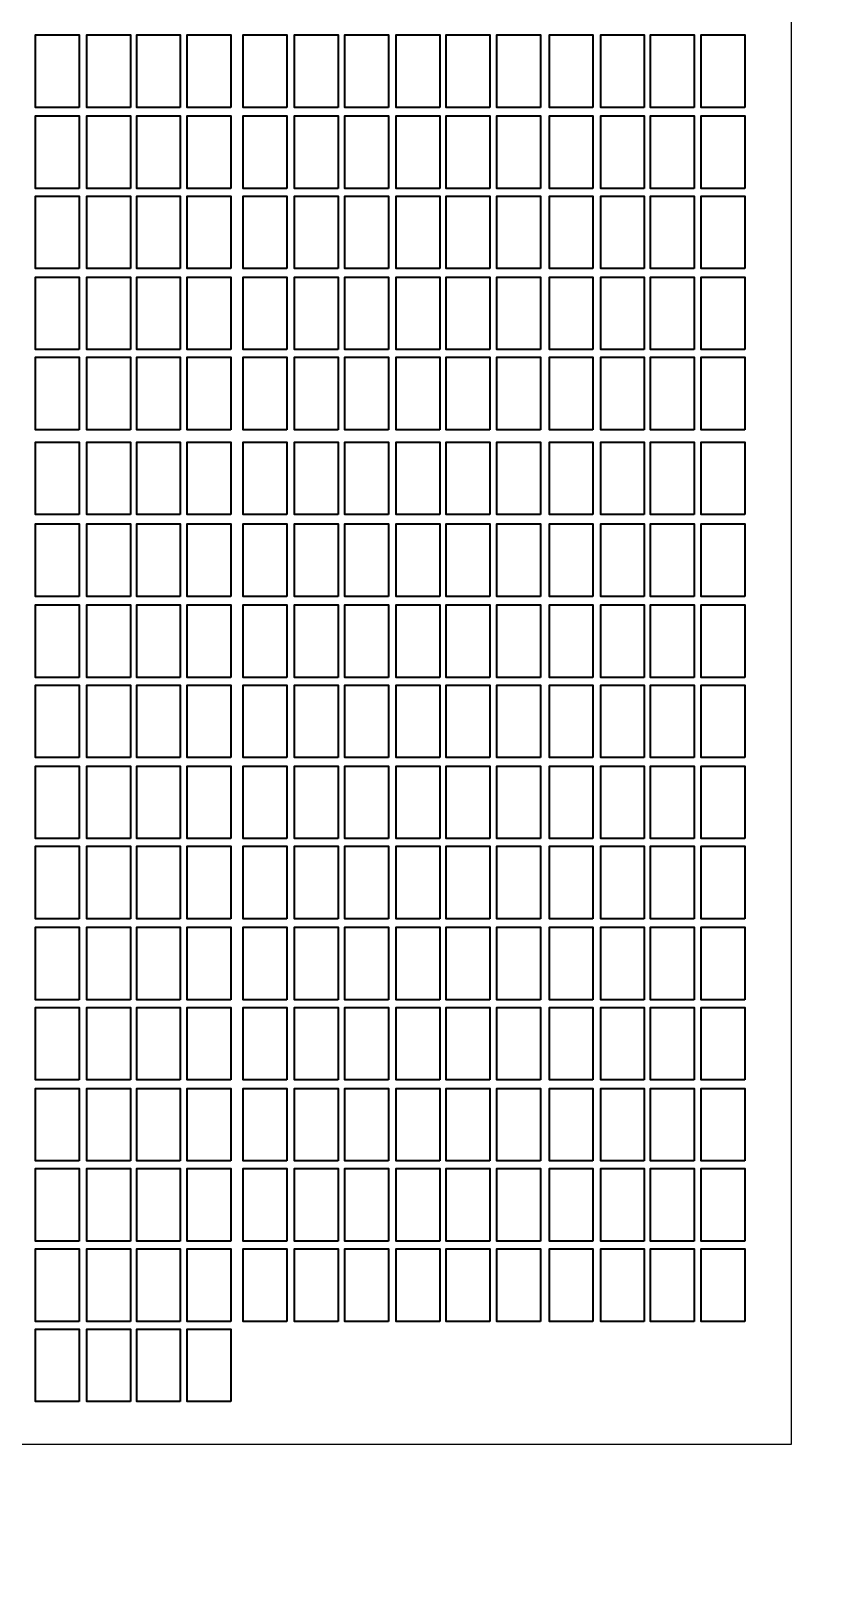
# Model space of a CAD drawing. Header units: metres. Extents: x 256329 to 886268, y -249371 to 355.
# Drawn here: x 284247.6 to 284302, y -1363.9 to -1256.5 of the extents above; entities that cross this region are included whole.
import ezdxf

# ---------------------------------------------------------------- set-up
doc = ezdxf.new("R2010")
doc.units = ezdxf.units.M
doc.header["$MEASUREMENT"] = 0
doc.linetypes.add('CONTINULUS', pattern=[0])
doc.layers.get('0').update_dxf_attribs({"lineweight": 18})
doc.layers.add('PARKING_UNIT', color=7, linetype='Continuous')

msp = doc.modelspace()

# ---------------------------------------------------------------- linework, layer by layer
msp.add_lwpolyline([(283932.142067, -896.325846), (284300.184425, -896.325846), (284300.184425, -1354.365052), (283932.142067, -1354.365052)], close=True)
at = {"layer": 'PARKING_UNIT', "color": 3, "linetype": 'CONTINULUS', "ltscale": 0.05}
for points in [[(284250.892392, -1261.804019), (284247.872392, -1261.804019), (284247.872392, -1256.784019), (284250.892392, -1256.784019), (284250.892392, -1261.804019)], [(284254.447109, -1261.804019), (284251.427109, -1261.804019), (284251.427109, -1256.784019), (284254.447109, -1256.784019), (284254.447109, -1261.804019)], [(284257.896014, -1261.804019), (284254.876014, -1261.804019), (284254.876014, -1256.784019), (284257.896014, -1256.784019), (284257.896014, -1261.804019)], [(284261.397825, -1261.804019), (284258.377825, -1261.804019), (284258.377825, -1256.784019), (284261.397825, -1256.784019), (284261.397825, -1261.804019)], [(284265.267076, -1261.804019), (284262.247076, -1261.804019), (284262.247076, -1256.784019), (284265.267076, -1256.784019), (284265.267076, -1261.804019)], [(284268.821793, -1261.804019), (284265.801793, -1261.804019), (284265.801793, -1256.784019), (284268.821793, -1256.784019), (284268.821793, -1261.804019)], [(284272.317728, -1261.804019), (284269.297728, -1261.804019), (284269.297728, -1256.784019), (284272.317728, -1256.784019), (284272.317728, -1261.804019)], [(284275.872445, -1261.804019), (284272.852445, -1261.804019), (284272.852445, -1256.784019), (284275.872445, -1256.784019), (284275.872445, -1261.804019)], [(284279.32135, -1261.804019), (284276.30135, -1261.804019), (284276.30135, -1256.784019), (284279.32135, -1256.784019), (284279.32135, -1261.804019)], [(284282.823161, -1261.804019), (284279.803161, -1261.804019), (284279.803161, -1256.784019), (284282.823161, -1256.784019), (284282.823161, -1261.804019)], [(284286.467992, -1261.804019), (284283.447992, -1261.804019), (284283.447992, -1256.784019), (284286.467992, -1256.784019), (284286.467992, -1261.804019)], [(284290.022709, -1261.804019), (284287.002709, -1261.804019), (284287.002709, -1256.784019), (284290.022709, -1256.784019), (284290.022709, -1261.804019)], [(284293.471614, -1261.804019), (284290.451614, -1261.804019), (284290.451614, -1256.784019), (284293.471614, -1256.784019), (284293.471614, -1261.804019)], [(284296.973425, -1261.804019), (284293.953425, -1261.804019), (284293.953425, -1256.784019), (284296.973425, -1256.784019), (284296.973425, -1261.804019)], [(284250.892392, -1267.409914), (284247.872392, -1267.409914), (284247.872392, -1262.389914), (284250.892392, -1262.389914), (284250.892392, -1267.409914)], [(284254.447109, -1267.409914), (284251.427109, -1267.409914), (284251.427109, -1262.389914), (284254.447109, -1262.389914), (284254.447109, -1267.409914)], [(284257.896014, -1267.409914), (284254.876014, -1267.409914), (284254.876014, -1262.389914), (284257.896014, -1262.389914), (284257.896014, -1267.409914)], [(284261.397825, -1267.409914), (284258.377825, -1267.409914), (284258.377825, -1262.389914), (284261.397825, -1262.389914), (284261.397825, -1267.409914)], [(284265.267076, -1267.409914), (284262.247076, -1267.409914), (284262.247076, -1262.389914), (284265.267076, -1262.389914), (284265.267076, -1267.409914)], [(284268.821793, -1267.409914), (284265.801793, -1267.409914), (284265.801793, -1262.389914), (284268.821793, -1262.389914), (284268.821793, -1267.409914)], [(284272.317728, -1267.409914), (284269.297728, -1267.409914), (284269.297728, -1262.389914), (284272.317728, -1262.389914), (284272.317728, -1267.409914)], [(284275.872445, -1267.409914), (284272.852445, -1267.409914), (284272.852445, -1262.389914), (284275.872445, -1262.389914), (284275.872445, -1267.409914)], [(284279.32135, -1267.409914), (284276.30135, -1267.409914), (284276.30135, -1262.389914), (284279.32135, -1262.389914), (284279.32135, -1267.409914)], [(284282.823161, -1267.409914), (284279.803161, -1267.409914), (284279.803161, -1262.389914), (284282.823161, -1262.389914), (284282.823161, -1267.409914)], [(284286.467992, -1267.409914), (284283.447992, -1267.409914), (284283.447992, -1262.389914), (284286.467992, -1262.389914), (284286.467992, -1267.409914)], [(284290.022709, -1267.409914), (284287.002709, -1267.409914), (284287.002709, -1262.389914), (284290.022709, -1262.389914), (284290.022709, -1267.409914)], [(284293.471614, -1267.409914), (284290.451614, -1267.409914), (284290.451614, -1262.389914), (284293.471614, -1262.389914), (284293.471614, -1267.409914)], [(284296.973425, -1267.409914), (284293.953425, -1267.409914), (284293.953425, -1262.389914), (284296.973425, -1262.389914), (284296.973425, -1267.409914)], [(284250.892392, -1272.962918), (284247.872392, -1272.962918), (284247.872392, -1267.942918), (284250.892392, -1267.942918), (284250.892392, -1272.962918)], [(284254.447109, -1272.962918), (284251.427109, -1272.962918), (284251.427109, -1267.942918), (284254.447109, -1267.942918), (284254.447109, -1272.962918)], [(284257.896014, -1272.962918), (284254.876014, -1272.962918), (284254.876014, -1267.942918), (284257.896014, -1267.942918), (284257.896014, -1272.962918)], [(284261.397825, -1272.962918), (284258.377825, -1272.962918), (284258.377825, -1267.942918), (284261.397825, -1267.942918), (284261.397825, -1272.962918)], [(284265.267076, -1272.962918), (284262.247076, -1272.962918), (284262.247076, -1267.942918), (284265.267076, -1267.942918), (284265.267076, -1272.962918)], [(284268.821793, -1272.962918), (284265.801793, -1272.962918), (284265.801793, -1267.942918), (284268.821793, -1267.942918), (284268.821793, -1272.962918)], [(284272.317728, -1272.962918), (284269.297728, -1272.962918), (284269.297728, -1267.942918), (284272.317728, -1267.942918), (284272.317728, -1272.962918)], [(284275.872445, -1272.962918), (284272.852445, -1272.962918), (284272.852445, -1267.942918), (284275.872445, -1267.942918), (284275.872445, -1272.962918)], [(284279.32135, -1272.962918), (284276.30135, -1272.962918), (284276.30135, -1267.942918), (284279.32135, -1267.942918), (284279.32135, -1272.962918)], [(284282.823161, -1272.962918), (284279.803161, -1272.962918), (284279.803161, -1267.942918), (284282.823161, -1267.942918), (284282.823161, -1272.962918)], [(284286.467992, -1272.962918), (284283.447992, -1272.962918), (284283.447992, -1267.942918), (284286.467992, -1267.942918), (284286.467992, -1272.962918)], [(284290.022709, -1272.962918), (284287.002709, -1272.962918), (284287.002709, -1267.942918), (284290.022709, -1267.942918), (284290.022709, -1272.962918)], [(284293.471614, -1272.962918), (284290.451614, -1272.962918), (284290.451614, -1267.942918), (284293.471614, -1267.942918), (284293.471614, -1272.962918)], [(284296.973425, -1272.962918), (284293.953425, -1272.962918), (284293.953425, -1267.942918), (284296.973425, -1267.942918), (284296.973425, -1272.962918)], [(284250.892392, -1278.568813), (284247.872392, -1278.568813), (284247.872392, -1273.548813), (284250.892392, -1273.548813), (284250.892392, -1278.568813)], [(284254.447109, -1278.568813), (284251.427109, -1278.568813), (284251.427109, -1273.548813), (284254.447109, -1273.548813), (284254.447109, -1278.568813)], [(284257.896014, -1278.568813), (284254.876014, -1278.568813), (284254.876014, -1273.548813), (284257.896014, -1273.548813), (284257.896014, -1278.568813)], [(284261.397825, -1278.568813), (284258.377825, -1278.568813), (284258.377825, -1273.548813), (284261.397825, -1273.548813), (284261.397825, -1278.568813)], [(284265.267076, -1278.568813), (284262.247076, -1278.568813), (284262.247076, -1273.548813), (284265.267076, -1273.548813), (284265.267076, -1278.568813)], [(284268.821793, -1278.568813), (284265.801793, -1278.568813), (284265.801793, -1273.548813), (284268.821793, -1273.548813), (284268.821793, -1278.568813)], [(284272.317728, -1278.568813), (284269.297728, -1278.568813), (284269.297728, -1273.548813), (284272.317728, -1273.548813), (284272.317728, -1278.568813)], [(284275.872445, -1278.568813), (284272.852445, -1278.568813), (284272.852445, -1273.548813), (284275.872445, -1273.548813), (284275.872445, -1278.568813)], [(284279.32135, -1278.568813), (284276.30135, -1278.568813), (284276.30135, -1273.548813), (284279.32135, -1273.548813), (284279.32135, -1278.568813)], [(284282.823161, -1278.568813), (284279.803161, -1278.568813), (284279.803161, -1273.548813), (284282.823161, -1273.548813), (284282.823161, -1278.568813)], [(284286.467992, -1278.568813), (284283.447992, -1278.568813), (284283.447992, -1273.548813), (284286.467992, -1273.548813), (284286.467992, -1278.568813)], [(284290.022709, -1278.568813), (284287.002709, -1278.568813), (284287.002709, -1273.548813), (284290.022709, -1273.548813), (284290.022709, -1278.568813)], [(284293.471614, -1278.568813), (284290.451614, -1278.568813), (284290.451614, -1273.548813), (284293.471614, -1273.548813), (284293.471614, -1278.568813)], [(284296.973425, -1278.568813), (284293.953425, -1278.568813), (284293.953425, -1273.548813), (284296.973425, -1273.548813), (284296.973425, -1278.568813)], [(284250.892392, -1284.121817), (284247.872392, -1284.121817), (284247.872392, -1279.101817), (284250.892392, -1279.101817), (284250.892392, -1284.121817)], [(284254.447109, -1284.121817), (284251.427109, -1284.121817), (284251.427109, -1279.101817), (284254.447109, -1279.101817), (284254.447109, -1284.121817)], [(284257.896014, -1284.121817), (284254.876014, -1284.121817), (284254.876014, -1279.101817), (284257.896014, -1279.101817), (284257.896014, -1284.121817)], [(284261.397825, -1284.121817), (284258.377825, -1284.121817), (284258.377825, -1279.101817), (284261.397825, -1279.101817), (284261.397825, -1284.121817)], [(284265.267076, -1284.121817), (284262.247076, -1284.121817), (284262.247076, -1279.101817), (284265.267076, -1279.101817), (284265.267076, -1284.121817)], [(284268.821793, -1284.121817), (284265.801793, -1284.121817), (284265.801793, -1279.101817), (284268.821793, -1279.101817), (284268.821793, -1284.121817)], [(284272.317728, -1284.121817), (284269.297728, -1284.121817), (284269.297728, -1279.101817), (284272.317728, -1279.101817), (284272.317728, -1284.121817)], [(284275.872445, -1284.121817), (284272.852445, -1284.121817), (284272.852445, -1279.101817), (284275.872445, -1279.101817), (284275.872445, -1284.121817)], [(284279.32135, -1284.121817), (284276.30135, -1284.121817), (284276.30135, -1279.101817), (284279.32135, -1279.101817), (284279.32135, -1284.121817)], [(284282.823161, -1284.121817), (284279.803161, -1284.121817), (284279.803161, -1279.101817), (284282.823161, -1279.101817), (284282.823161, -1284.121817)], [(284286.467992, -1284.121817), (284283.447992, -1284.121817), (284283.447992, -1279.101817), (284286.467992, -1279.101817), (284286.467992, -1284.121817)], [(284290.022709, -1284.121817), (284287.002709, -1284.121817), (284287.002709, -1279.101817), (284290.022709, -1279.101817), (284290.022709, -1284.121817)], [(284293.471614, -1284.121817), (284290.451614, -1284.121817), (284290.451614, -1279.101817), (284293.471614, -1279.101817), (284293.471614, -1284.121817)], [(284296.973425, -1284.121817), (284293.953425, -1284.121817), (284293.953425, -1279.101817), (284296.973425, -1279.101817), (284296.973425, -1284.121817)], [(284250.892392, -1289.989189), (284247.872392, -1289.989189), (284247.872392, -1284.969189), (284250.892392, -1284.969189), (284250.892392, -1289.989189)], [(284254.447109, -1289.989189), (284251.427109, -1289.989189), (284251.427109, -1284.969189), (284254.447109, -1284.969189), (284254.447109, -1289.989189)], [(284257.896014, -1289.989189), (284254.876014, -1289.989189), (284254.876014, -1284.969189), (284257.896014, -1284.969189), (284257.896014, -1289.989189)], [(284261.397825, -1289.989189), (284258.377825, -1289.989189), (284258.377825, -1284.969189), (284261.397825, -1284.969189), (284261.397825, -1289.989189)], [(284265.267076, -1289.989189), (284262.247076, -1289.989189), (284262.247076, -1284.969189), (284265.267076, -1284.969189), (284265.267076, -1289.989189)], [(284268.821793, -1289.989189), (284265.801793, -1289.989189), (284265.801793, -1284.969189), (284268.821793, -1284.969189), (284268.821793, -1289.989189)], [(284272.317728, -1289.989189), (284269.297728, -1289.989189), (284269.297728, -1284.969189), (284272.317728, -1284.969189), (284272.317728, -1289.989189)], [(284275.872445, -1289.989189), (284272.852445, -1289.989189), (284272.852445, -1284.969189), (284275.872445, -1284.969189), (284275.872445, -1289.989189)], [(284279.32135, -1289.989189), (284276.30135, -1289.989189), (284276.30135, -1284.969189), (284279.32135, -1284.969189), (284279.32135, -1289.989189)], [(284282.823161, -1289.989189), (284279.803161, -1289.989189), (284279.803161, -1284.969189), (284282.823161, -1284.969189), (284282.823161, -1289.989189)], [(284286.467992, -1289.989189), (284283.447992, -1289.989189), (284283.447992, -1284.969189), (284286.467992, -1284.969189), (284286.467992, -1289.989189)], [(284290.022709, -1289.989189), (284287.002709, -1289.989189), (284287.002709, -1284.969189), (284290.022709, -1284.969189), (284290.022709, -1289.989189)], [(284293.471614, -1289.989189), (284290.451614, -1289.989189), (284290.451614, -1284.969189), (284293.471614, -1284.969189), (284293.471614, -1289.989189)], [(284296.973425, -1289.989189), (284293.953425, -1289.989189), (284293.953425, -1284.969189), (284296.973425, -1284.969189), (284296.973425, -1289.989189)], [(284250.892392, -1295.658924), (284247.872392, -1295.658924), (284247.872392, -1290.638924), (284250.892392, -1290.638924), (284250.892392, -1295.658924)], [(284254.447109, -1295.658924), (284251.427109, -1295.658924), (284251.427109, -1290.638924), (284254.447109, -1290.638924), (284254.447109, -1295.658924)], [(284257.896014, -1295.658924), (284254.876014, -1295.658924), (284254.876014, -1290.638924), (284257.896014, -1290.638924), (284257.896014, -1295.658924)], [(284261.397825, -1295.658924), (284258.377825, -1295.658924), (284258.377825, -1290.638924), (284261.397825, -1290.638924), (284261.397825, -1295.658924)], [(284265.267076, -1295.658924), (284262.247076, -1295.658924), (284262.247076, -1290.638924), (284265.267076, -1290.638924), (284265.267076, -1295.658924)], [(284268.821793, -1295.658924), (284265.801793, -1295.658924), (284265.801793, -1290.638924), (284268.821793, -1290.638924), (284268.821793, -1295.658924)], [(284272.317728, -1295.658924), (284269.297728, -1295.658924), (284269.297728, -1290.638924), (284272.317728, -1290.638924), (284272.317728, -1295.658924)], [(284275.872445, -1295.658924), (284272.852445, -1295.658924), (284272.852445, -1290.638924), (284275.872445, -1290.638924), (284275.872445, -1295.658924)], [(284279.32135, -1295.658924), (284276.30135, -1295.658924), (284276.30135, -1290.638924), (284279.32135, -1290.638924), (284279.32135, -1295.658924)], [(284282.823161, -1295.658924), (284279.803161, -1295.658924), (284279.803161, -1290.638924), (284282.823161, -1290.638924), (284282.823161, -1295.658924)], [(284286.467992, -1295.658924), (284283.447992, -1295.658924), (284283.447992, -1290.638924), (284286.467992, -1290.638924), (284286.467992, -1295.658924)], [(284290.022709, -1295.658924), (284287.002709, -1295.658924), (284287.002709, -1290.638924), (284290.022709, -1290.638924), (284290.022709, -1295.658924)], [(284293.471614, -1295.658924), (284290.451614, -1295.658924), (284290.451614, -1290.638924), (284293.471614, -1290.638924), (284293.471614, -1295.658924)], [(284296.973425, -1295.658924), (284293.953425, -1295.658924), (284293.953425, -1290.638924), (284296.973425, -1290.638924), (284296.973425, -1295.658924)], [(284250.892392, -1301.264819), (284247.872392, -1301.264819), (284247.872392, -1296.244819), (284250.892392, -1296.244819), (284250.892392, -1301.264819)], [(284254.447109, -1301.264819), (284251.427109, -1301.264819), (284251.427109, -1296.244819), (284254.447109, -1296.244819), (284254.447109, -1301.264819)], [(284257.896014, -1301.264819), (284254.876014, -1301.264819), (284254.876014, -1296.244819), (284257.896014, -1296.244819), (284257.896014, -1301.264819)], [(284261.397825, -1301.264819), (284258.377825, -1301.264819), (284258.377825, -1296.244819), (284261.397825, -1296.244819), (284261.397825, -1301.264819)], [(284265.267076, -1301.264819), (284262.247076, -1301.264819), (284262.247076, -1296.244819), (284265.267076, -1296.244819), (284265.267076, -1301.264819)], [(284268.821793, -1301.264819), (284265.801793, -1301.264819), (284265.801793, -1296.244819), (284268.821793, -1296.244819), (284268.821793, -1301.264819)], [(284272.317728, -1301.264819), (284269.297728, -1301.264819), (284269.297728, -1296.244819), (284272.317728, -1296.244819), (284272.317728, -1301.264819)], [(284275.872445, -1301.264819), (284272.852445, -1301.264819), (284272.852445, -1296.244819), (284275.872445, -1296.244819), (284275.872445, -1301.264819)], [(284279.32135, -1301.264819), (284276.30135, -1301.264819), (284276.30135, -1296.244819), (284279.32135, -1296.244819), (284279.32135, -1301.264819)], [(284282.823161, -1301.264819), (284279.803161, -1301.264819), (284279.803161, -1296.244819), (284282.823161, -1296.244819), (284282.823161, -1301.264819)], [(284286.467992, -1301.264819), (284283.447992, -1301.264819), (284283.447992, -1296.244819), (284286.467992, -1296.244819), (284286.467992, -1301.264819)], [(284290.022709, -1301.264819), (284287.002709, -1301.264819), (284287.002709, -1296.244819), (284290.022709, -1296.244819), (284290.022709, -1301.264819)], [(284293.471614, -1301.264819), (284290.451614, -1301.264819), (284290.451614, -1296.244819), (284293.471614, -1296.244819), (284293.471614, -1301.264819)], [(284296.973425, -1301.264819), (284293.953425, -1301.264819), (284293.953425, -1296.244819), (284296.973425, -1296.244819), (284296.973425, -1301.264819)], [(284250.892392, -1306.817823), (284247.872392, -1306.817823), (284247.872392, -1301.797823), (284250.892392, -1301.797823), (284250.892392, -1306.817823)], [(284254.447109, -1306.817823), (284251.427109, -1306.817823), (284251.427109, -1301.797823), (284254.447109, -1301.797823), (284254.447109, -1306.817823)], [(284257.896014, -1306.817823), (284254.876014, -1306.817823), (284254.876014, -1301.797823), (284257.896014, -1301.797823), (284257.896014, -1306.817823)], [(284261.397825, -1306.817823), (284258.377825, -1306.817823), (284258.377825, -1301.797823), (284261.397825, -1301.797823), (284261.397825, -1306.817823)], [(284265.267076, -1306.817823), (284262.247076, -1306.817823), (284262.247076, -1301.797823), (284265.267076, -1301.797823), (284265.267076, -1306.817823)], [(284268.821793, -1306.817823), (284265.801793, -1306.817823), (284265.801793, -1301.797823), (284268.821793, -1301.797823), (284268.821793, -1306.817823)], [(284272.317728, -1306.817823), (284269.297728, -1306.817823), (284269.297728, -1301.797823), (284272.317728, -1301.797823), (284272.317728, -1306.817823)], [(284275.872445, -1306.817823), (284272.852445, -1306.817823), (284272.852445, -1301.797823), (284275.872445, -1301.797823), (284275.872445, -1306.817823)], [(284279.32135, -1306.817823), (284276.30135, -1306.817823), (284276.30135, -1301.797823), (284279.32135, -1301.797823), (284279.32135, -1306.817823)], [(284282.823161, -1306.817823), (284279.803161, -1306.817823), (284279.803161, -1301.797823), (284282.823161, -1301.797823), (284282.823161, -1306.817823)], [(284286.467992, -1306.817823), (284283.447992, -1306.817823), (284283.447992, -1301.797823), (284286.467992, -1301.797823), (284286.467992, -1306.817823)], [(284290.022709, -1306.817823), (284287.002709, -1306.817823), (284287.002709, -1301.797823), (284290.022709, -1301.797823), (284290.022709, -1306.817823)], [(284293.471614, -1306.817823), (284290.451614, -1306.817823), (284290.451614, -1301.797823), (284293.471614, -1301.797823), (284293.471614, -1306.817823)], [(284296.973425, -1306.817823), (284293.953425, -1306.817823), (284293.953425, -1301.797823), (284296.973425, -1301.797823), (284296.973425, -1306.817823)], [(284250.892392, -1312.423718), (284247.872392, -1312.423718), (284247.872392, -1307.403718), (284250.892392, -1307.403718), (284250.892392, -1312.423718)], [(284254.447109, -1312.423718), (284251.427109, -1312.423718), (284251.427109, -1307.403718), (284254.447109, -1307.403718), (284254.447109, -1312.423718)], [(284257.896014, -1312.423718), (284254.876014, -1312.423718), (284254.876014, -1307.403718), (284257.896014, -1307.403718), (284257.896014, -1312.423718)], [(284261.397825, -1312.423718), (284258.377825, -1312.423718), (284258.377825, -1307.403718), (284261.397825, -1307.403718), (284261.397825, -1312.423718)], [(284265.267076, -1312.423718), (284262.247076, -1312.423718), (284262.247076, -1307.403718), (284265.267076, -1307.403718), (284265.267076, -1312.423718)], [(284268.821793, -1312.423718), (284265.801793, -1312.423718), (284265.801793, -1307.403718), (284268.821793, -1307.403718), (284268.821793, -1312.423718)], [(284272.317728, -1312.423718), (284269.297728, -1312.423718), (284269.297728, -1307.403718), (284272.317728, -1307.403718), (284272.317728, -1312.423718)], [(284275.872445, -1312.423718), (284272.852445, -1312.423718), (284272.852445, -1307.403718), (284275.872445, -1307.403718), (284275.872445, -1312.423718)], [(284279.32135, -1312.423718), (284276.30135, -1312.423718), (284276.30135, -1307.403718), (284279.32135, -1307.403718), (284279.32135, -1312.423718)], [(284282.823161, -1312.423718), (284279.803161, -1312.423718), (284279.803161, -1307.403718), (284282.823161, -1307.403718), (284282.823161, -1312.423718)], [(284286.467992, -1312.423718), (284283.447992, -1312.423718), (284283.447992, -1307.403718), (284286.467992, -1307.403718), (284286.467992, -1312.423718)], [(284290.022709, -1312.423718), (284287.002709, -1312.423718), (284287.002709, -1307.403718), (284290.022709, -1307.403718), (284290.022709, -1312.423718)], [(284293.471614, -1312.423718), (284290.451614, -1312.423718), (284290.451614, -1307.403718), (284293.471614, -1307.403718), (284293.471614, -1312.423718)], [(284296.973425, -1312.423718), (284293.953425, -1312.423718), (284293.953425, -1307.403718), (284296.973425, -1307.403718), (284296.973425, -1312.423718)], [(284250.892392, -1317.976722), (284247.872392, -1317.976722), (284247.872392, -1312.956722), (284250.892392, -1312.956722), (284250.892392, -1317.976722)], [(284254.447109, -1317.976722), (284251.427109, -1317.976722), (284251.427109, -1312.956722), (284254.447109, -1312.956722), (284254.447109, -1317.976722)], [(284257.896014, -1317.976722), (284254.876014, -1317.976722), (284254.876014, -1312.956722), (284257.896014, -1312.956722), (284257.896014, -1317.976722)], [(284261.397825, -1317.976722), (284258.377825, -1317.976722), (284258.377825, -1312.956722), (284261.397825, -1312.956722), (284261.397825, -1317.976722)], [(284265.267076, -1317.976722), (284262.247076, -1317.976722), (284262.247076, -1312.956722), (284265.267076, -1312.956722), (284265.267076, -1317.976722)], [(284268.821793, -1317.976722), (284265.801793, -1317.976722), (284265.801793, -1312.956722), (284268.821793, -1312.956722), (284268.821793, -1317.976722)], [(284272.317728, -1317.976722), (284269.297728, -1317.976722), (284269.297728, -1312.956722), (284272.317728, -1312.956722), (284272.317728, -1317.976722)], [(284275.872445, -1317.976722), (284272.852445, -1317.976722), (284272.852445, -1312.956722), (284275.872445, -1312.956722), (284275.872445, -1317.976722)], [(284279.32135, -1317.976722), (284276.30135, -1317.976722), (284276.30135, -1312.956722), (284279.32135, -1312.956722), (284279.32135, -1317.976722)], [(284282.823161, -1317.976722), (284279.803161, -1317.976722), (284279.803161, -1312.956722), (284282.823161, -1312.956722), (284282.823161, -1317.976722)], [(284286.467992, -1317.976722), (284283.447992, -1317.976722), (284283.447992, -1312.956722), (284286.467992, -1312.956722), (284286.467992, -1317.976722)], [(284290.022709, -1317.976722), (284287.002709, -1317.976722), (284287.002709, -1312.956722), (284290.022709, -1312.956722), (284290.022709, -1317.976722)], [(284293.471614, -1317.976722), (284290.451614, -1317.976722), (284290.451614, -1312.956722), (284293.471614, -1312.956722), (284293.471614, -1317.976722)], [(284296.973425, -1317.976722), (284293.953425, -1317.976722), (284293.953425, -1312.956722), (284296.973425, -1312.956722), (284296.973425, -1317.976722)], [(284250.892392, -1323.582616), (284247.872392, -1323.582616), (284247.872392, -1318.562616), (284250.892392, -1318.562616), (284250.892392, -1323.582616)], [(284254.447109, -1323.582616), (284251.427109, -1323.582616), (284251.427109, -1318.562616), (284254.447109, -1318.562616), (284254.447109, -1323.582616)], [(284257.896014, -1323.582616), (284254.876014, -1323.582616), (284254.876014, -1318.562616), (284257.896014, -1318.562616), (284257.896014, -1323.582616)], [(284261.397825, -1323.582616), (284258.377825, -1323.582616), (284258.377825, -1318.562616), (284261.397825, -1318.562616), (284261.397825, -1323.582616)], [(284265.267076, -1323.582616), (284262.247076, -1323.582616), (284262.247076, -1318.562616), (284265.267076, -1318.562616), (284265.267076, -1323.582616)], [(284268.821793, -1323.582616), (284265.801793, -1323.582616), (284265.801793, -1318.562616), (284268.821793, -1318.562616), (284268.821793, -1323.582616)], [(284272.317728, -1323.582616), (284269.297728, -1323.582616), (284269.297728, -1318.562616), (284272.317728, -1318.562616), (284272.317728, -1323.582616)], [(284275.872445, -1323.582616), (284272.852445, -1323.582616), (284272.852445, -1318.562616), (284275.872445, -1318.562616), (284275.872445, -1323.582616)], [(284279.32135, -1323.582616), (284276.30135, -1323.582616), (284276.30135, -1318.562616), (284279.32135, -1318.562616), (284279.32135, -1323.582616)], [(284282.823161, -1323.582616), (284279.803161, -1323.582616), (284279.803161, -1318.562616), (284282.823161, -1318.562616), (284282.823161, -1323.582616)], [(284286.467992, -1323.582616), (284283.447992, -1323.582616), (284283.447992, -1318.562616), (284286.467992, -1318.562616), (284286.467992, -1323.582616)], [(284290.022709, -1323.582616), (284287.002709, -1323.582616), (284287.002709, -1318.562616), (284290.022709, -1318.562616), (284290.022709, -1323.582616)], [(284293.471614, -1323.582616), (284290.451614, -1323.582616), (284290.451614, -1318.562616), (284293.471614, -1318.562616), (284293.471614, -1323.582616)], [(284296.973425, -1323.582616), (284293.953425, -1323.582616), (284293.953425, -1318.562616), (284296.973425, -1318.562616), (284296.973425, -1323.582616)], [(284250.892392, -1329.13562), (284247.872392, -1329.13562), (284247.872392, -1324.11562), (284250.892392, -1324.11562), (284250.892392, -1329.13562)], [(284254.447109, -1329.13562), (284251.427109, -1329.13562), (284251.427109, -1324.11562), (284254.447109, -1324.11562), (284254.447109, -1329.13562)], [(284257.896014, -1329.13562), (284254.876014, -1329.13562), (284254.876014, -1324.11562), (284257.896014, -1324.11562), (284257.896014, -1329.13562)], [(284261.397825, -1329.13562), (284258.377825, -1329.13562), (284258.377825, -1324.11562), (284261.397825, -1324.11562), (284261.397825, -1329.13562)], [(284265.267076, -1329.13562), (284262.247076, -1329.13562), (284262.247076, -1324.11562), (284265.267076, -1324.11562), (284265.267076, -1329.13562)], [(284268.821793, -1329.13562), (284265.801793, -1329.13562), (284265.801793, -1324.11562), (284268.821793, -1324.11562), (284268.821793, -1329.13562)], [(284272.317728, -1329.13562), (284269.297728, -1329.13562), (284269.297728, -1324.11562), (284272.317728, -1324.11562), (284272.317728, -1329.13562)], [(284275.872445, -1329.13562), (284272.852445, -1329.13562), (284272.852445, -1324.11562), (284275.872445, -1324.11562), (284275.872445, -1329.13562)], [(284279.32135, -1329.13562), (284276.30135, -1329.13562), (284276.30135, -1324.11562), (284279.32135, -1324.11562), (284279.32135, -1329.13562)], [(284282.823161, -1329.13562), (284279.803161, -1329.13562), (284279.803161, -1324.11562), (284282.823161, -1324.11562), (284282.823161, -1329.13562)], [(284286.467992, -1329.13562), (284283.447992, -1329.13562), (284283.447992, -1324.11562), (284286.467992, -1324.11562), (284286.467992, -1329.13562)], [(284290.022709, -1329.13562), (284287.002709, -1329.13562), (284287.002709, -1324.11562), (284290.022709, -1324.11562), (284290.022709, -1329.13562)], [(284293.471614, -1329.13562), (284290.451614, -1329.13562), (284290.451614, -1324.11562), (284293.471614, -1324.11562), (284293.471614, -1329.13562)], [(284296.973425, -1329.13562), (284293.953425, -1329.13562), (284293.953425, -1324.11562), (284296.973425, -1324.11562), (284296.973425, -1329.13562)], [(284250.892392, -1334.741515), (284247.872392, -1334.741515), (284247.872392, -1329.721515), (284250.892392, -1329.721515), (284250.892392, -1334.741515)], [(284254.447109, -1334.741515), (284251.427109, -1334.741515), (284251.427109, -1329.721515), (284254.447109, -1329.721515), (284254.447109, -1334.741515)], [(284257.896014, -1334.741515), (284254.876014, -1334.741515), (284254.876014, -1329.721515), (284257.896014, -1329.721515), (284257.896014, -1334.741515)], [(284261.397825, -1334.741515), (284258.377825, -1334.741515), (284258.377825, -1329.721515), (284261.397825, -1329.721515), (284261.397825, -1334.741515)], [(284265.267076, -1334.741515), (284262.247076, -1334.741515), (284262.247076, -1329.721515), (284265.267076, -1329.721515), (284265.267076, -1334.741515)], [(284268.821793, -1334.741515), (284265.801793, -1334.741515), (284265.801793, -1329.721515), (284268.821793, -1329.721515), (284268.821793, -1334.741515)], [(284272.317728, -1334.741515), (284269.297728, -1334.741515), (284269.297728, -1329.721515), (284272.317728, -1329.721515), (284272.317728, -1334.741515)], [(284275.872445, -1334.741515), (284272.852445, -1334.741515), (284272.852445, -1329.721515), (284275.872445, -1329.721515), (284275.872445, -1334.741515)], [(284279.32135, -1334.741515), (284276.30135, -1334.741515), (284276.30135, -1329.721515), (284279.32135, -1329.721515), (284279.32135, -1334.741515)], [(284282.823161, -1334.741515), (284279.803161, -1334.741515), (284279.803161, -1329.721515), (284282.823161, -1329.721515), (284282.823161, -1334.741515)], [(284286.467992, -1334.741515), (284283.447992, -1334.741515), (284283.447992, -1329.721515), (284286.467992, -1329.721515), (284286.467992, -1334.741515)], [(284290.022709, -1334.741515), (284287.002709, -1334.741515), (284287.002709, -1329.721515), (284290.022709, -1329.721515), (284290.022709, -1334.741515)], [(284293.471614, -1334.741515), (284290.451614, -1334.741515), (284290.451614, -1329.721515), (284293.471614, -1329.721515), (284293.471614, -1334.741515)], [(284296.973425, -1334.741515), (284293.953425, -1334.741515), (284293.953425, -1329.721515), (284296.973425, -1329.721515), (284296.973425, -1334.741515)], [(284250.892392, -1340.294519), (284247.872392, -1340.294519), (284247.872392, -1335.274519), (284250.892392, -1335.274519), (284250.892392, -1340.294519)], [(284254.447109, -1340.294519), (284251.427109, -1340.294519), (284251.427109, -1335.274519), (284254.447109, -1335.274519), (284254.447109, -1340.294519)], [(284257.896014, -1340.294519), (284254.876014, -1340.294519), (284254.876014, -1335.274519), (284257.896014, -1335.274519), (284257.896014, -1340.294519)], [(284261.397825, -1340.294519), (284258.377825, -1340.294519), (284258.377825, -1335.274519), (284261.397825, -1335.274519), (284261.397825, -1340.294519)], [(284265.267076, -1340.294519), (284262.247076, -1340.294519), (284262.247076, -1335.274519), (284265.267076, -1335.274519), (284265.267076, -1340.294519)], [(284268.821793, -1340.294519), (284265.801793, -1340.294519), (284265.801793, -1335.274519), (284268.821793, -1335.274519), (284268.821793, -1340.294519)], [(284272.317728, -1340.294519), (284269.297728, -1340.294519), (284269.297728, -1335.274519), (284272.317728, -1335.274519), (284272.317728, -1340.294519)], [(284275.872445, -1340.294519), (284272.852445, -1340.294519), (284272.852445, -1335.274519), (284275.872445, -1335.274519), (284275.872445, -1340.294519)], [(284279.32135, -1340.294519), (284276.30135, -1340.294519), (284276.30135, -1335.274519), (284279.32135, -1335.274519), (284279.32135, -1340.294519)], [(284282.823161, -1340.294519), (284279.803161, -1340.294519), (284279.803161, -1335.274519), (284282.823161, -1335.274519), (284282.823161, -1340.294519)], [(284286.467992, -1340.294519), (284283.447992, -1340.294519), (284283.447992, -1335.274519), (284286.467992, -1335.274519), (284286.467992, -1340.294519)], [(284290.022709, -1340.294519), (284287.002709, -1340.294519), (284287.002709, -1335.274519), (284290.022709, -1335.274519), (284290.022709, -1340.294519)], [(284293.471614, -1340.294519), (284290.451614, -1340.294519), (284290.451614, -1335.274519), (284293.471614, -1335.274519), (284293.471614, -1340.294519)], [(284296.973425, -1340.294519), (284293.953425, -1340.294519), (284293.953425, -1335.274519), (284296.973425, -1335.274519), (284296.973425, -1340.294519)], [(284250.892392, -1345.847522), (284247.872392, -1345.847522), (284247.872392, -1340.827522), (284250.892392, -1340.827522), (284250.892392, -1345.847522)], [(284254.447109, -1345.847522), (284251.427109, -1345.847522), (284251.427109, -1340.827522), (284254.447109, -1340.827522), (284254.447109, -1345.847522)], [(284257.896014, -1345.847522), (284254.876014, -1345.847522), (284254.876014, -1340.827522), (284257.896014, -1340.827522), (284257.896014, -1345.847522)], [(284261.397825, -1345.847522), (284258.377825, -1345.847522), (284258.377825, -1340.827522), (284261.397825, -1340.827522), (284261.397825, -1345.847522)], [(284265.267076, -1345.847522), (284262.247076, -1345.847522), (284262.247076, -1340.827522), (284265.267076, -1340.827522), (284265.267076, -1345.847522)], [(284268.821793, -1345.847522), (284265.801793, -1345.847522), (284265.801793, -1340.827522), (284268.821793, -1340.827522), (284268.821793, -1345.847522)], [(284272.317728, -1345.847522), (284269.297728, -1345.847522), (284269.297728, -1340.827522), (284272.317728, -1340.827522), (284272.317728, -1345.847522)], [(284275.872445, -1345.847522), (284272.852445, -1345.847522), (284272.852445, -1340.827522), (284275.872445, -1340.827522), (284275.872445, -1345.847522)], [(284279.32135, -1345.847522), (284276.30135, -1345.847522), (284276.30135, -1340.827522), (284279.32135, -1340.827522), (284279.32135, -1345.847522)], [(284282.823161, -1345.847522), (284279.803161, -1345.847522), (284279.803161, -1340.827522), (284282.823161, -1340.827522), (284282.823161, -1345.847522)], [(284286.467992, -1345.847522), (284283.447992, -1345.847522), (284283.447992, -1340.827522), (284286.467992, -1340.827522), (284286.467992, -1345.847522)], [(284290.022709, -1345.847522), (284287.002709, -1345.847522), (284287.002709, -1340.827522), (284290.022709, -1340.827522), (284290.022709, -1345.847522)], [(284293.471614, -1345.847522), (284290.451614, -1345.847522), (284290.451614, -1340.827522), (284293.471614, -1340.827522), (284293.471614, -1345.847522)], [(284296.973425, -1345.847522), (284293.953425, -1345.847522), (284293.953425, -1340.827522), (284296.973425, -1340.827522), (284296.973425, -1345.847522)], [(284250.892392, -1351.400526), (284247.872392, -1351.400526), (284247.872392, -1346.380526), (284250.892392, -1346.380526), (284250.892392, -1351.400526)], [(284254.447109, -1351.400526), (284251.427109, -1351.400526), (284251.427109, -1346.380526), (284254.447109, -1346.380526), (284254.447109, -1351.400526)], [(284257.896014, -1351.400526), (284254.876014, -1351.400526), (284254.876014, -1346.380526), (284257.896014, -1346.380526), (284257.896014, -1351.400526)], [(284261.397825, -1351.400526), (284258.377825, -1351.400526), (284258.377825, -1346.380526), (284261.397825, -1346.380526), (284261.397825, -1351.400526)]]:
    msp.add_lwpolyline(points, close=True, dxfattribs=at)

doc.saveas('drawing.dxf')
